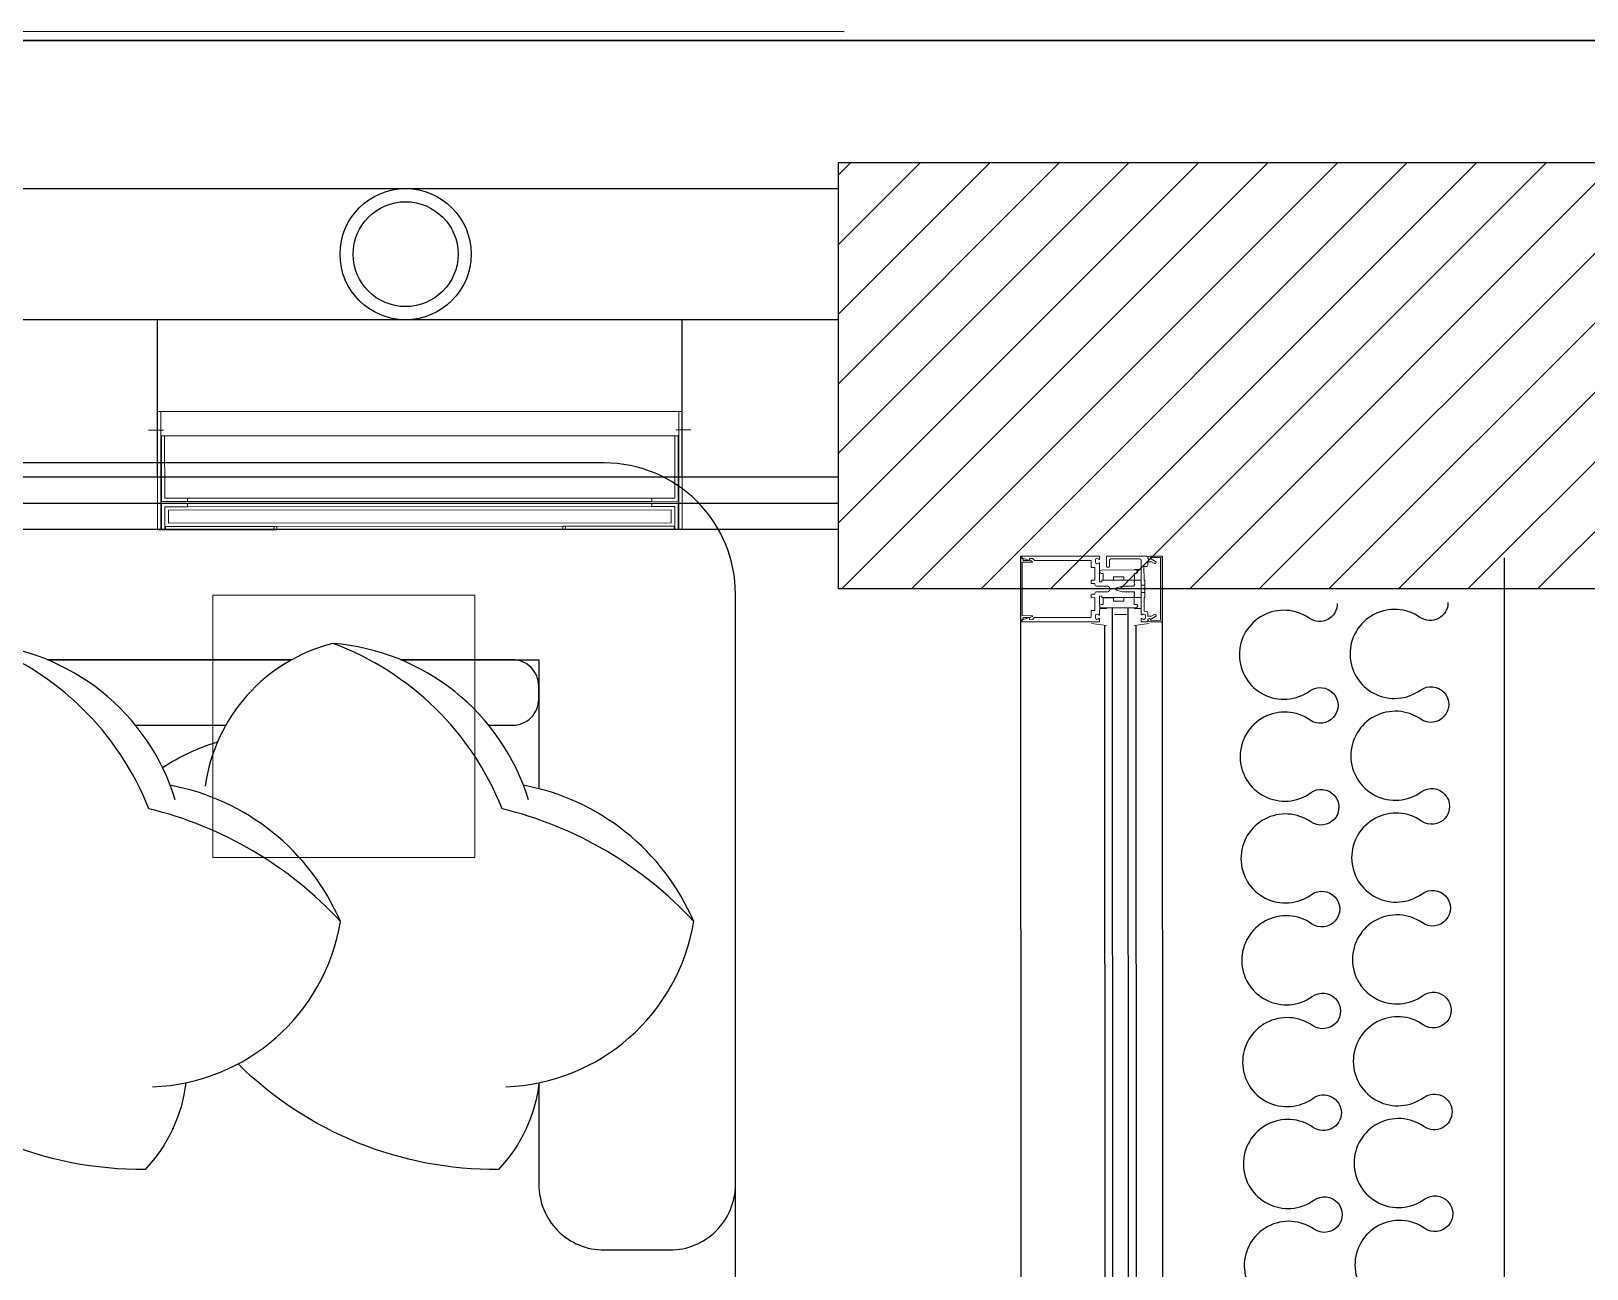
# Model space of a CAD drawing. Extents: x -678889171 to 586587, y -792238163 to 335485.
# Drawn here: x 67124 to 68310, y 84139 to 85082 of the extents above; entities that cross this region are included whole.
import ezdxf
from ezdxf.xclip import XClip

# ---------------------------------------------------------------- set-up
doc = ezdxf.new("R2010")
doc.units = 0
doc.header["$MEASUREMENT"] = 0
doc.header["$XCLIPFRAME"] = 2
doc.set_wipeout_variables(frame=1)
doc.layers.get('0').update_dxf_attribs({"color": 8})
for name, color, linetype in [('1', 8, 'Continuous'), ('9TH-FURN$0$XR-A-8TH-OLD DESIGN$0$$0$I-FURN-CHAR', 252, 'Continuous'), ('9TH-FURN$0$XR-A-8TH-OLD DESIGN$0$A-SITE-PATT', 252, 'Continuous'), ('9TH-FURN$0$XR-A-8TH-OLD DESIGN$0$I-EQPM', 252, 'Continuous'), ('power ex -wire', 6, 'Continuous'), ('power gr -wire', 3, 'Continuous'), ('XR-A-9TH-FLOOR$0$A-SITE-PATT', 252, 'Continuous'), ('XR-A-9TH-FLOOR$0$A-WALL', 252, 'Continuous'), ('XR-A-Access hatch$0$A-SITE-PATT', 252, 'Continuous'), ('XR-A-Access hatch$0$A-WALL', 252, 'Continuous'), ('XR-A-col-910$0$A-COLS', 252, 'Continuous'), ('XR-A-col-910$0$A-COLS-PATT', 252, 'Continuous'), ('XR-A-TYP 00(OUTER)$0$A-GLAZ', 252, 'Continuous'), ('XR-A-TYP 00(OUTER)$0$A-SEC-CLAD', 252, 'Continuous'), ('XR-A-TYP 00(OUTER)$0$A-SITE-PATT', 252, 'Continuous'), ('XR-A-TYP 00(OUTER)$0$A-WALL', 252, 'Continuous'), ('XR-A-TYP-4TH TO 10TH (OUTER)$0$A-DIM-IN', 252, 'Continuous'), ('XR-A-TYP-4TH TO 10TH (OUTER)$0$A-WALL', 252, 'Continuous'), ('XR-balcony drain (Tower A)$0$A-SITE-PATT', 252, 'Continuous'), ('XR-drainage Riser (Tower A)$0$A-FLOR-OPEN', 252, 'Continuous')]:
    doc.layers.add(name, color=color, linetype=linetype)
for name, color, linetype, lineweight in [('XR-A-Access hatch$0$A-HCH-15', 252, 'Continuous', 15), ('XR-A-Access hatch$0$A-LIN-10', 252, 'Continuous', 9), ('XR-A-Access hatch$0$A-LIN-20', 252, 'Continuous', 20), ('XR-A-col-910$0$MOD-COL', 252, 'Continuous', 50), ('XR-A-TYP 00(OUTER)$0$Main entrance$0$A-ELEV-GLAZ', 252, 'Continuous', 20), ('XR-balcony drain (Tower A)$0$dim-in-m', 252, 'Continuous', 0)]:
    doc.layers.add(name, color=color, linetype=linetype, lineweight=lineweight)

# ---------------------------------------------------------------- blocks, each defined once
blk = doc.blocks.new('*U1527')
at = {"layer": 'XR-A-col-910$0$A-COLS-PATT'}
h = blk.add_hatch(dxfattribs=at)
h.set_pattern_fill('ANSI31', color=256, scale=300)
h.set_pattern_definition([(45, (-7500, -25), (-26.516504, 26.516504), [])])
h.paths.add_polyline_path([(-23333.5, 85098.8), (-15333.5, 85098.8), (-15333.5, 84773.8), (-23333.5, 84773.8)])
at = {"layer": 'XR-A-col-910$0$A-COLS'}
blk.add_lwpolyline([(-23333.5, 85098.8), (-15333.5, 85098.8), (-15333.5, 84773.8), (-23333.5, 84773.8)], close=True, dxfattribs=at)
blk = doc.blocks.new('XR-A-col-910')
at = {"layer": 'XR-A-col-910$0$MOD-COL'}
blk.add_blockref('*U1527', (93873.5, -13638.8), dxfattribs=at)
blk = doc.blocks.new('XR-A-TYP 00(OUTER)$0$m')
at = {"layer": 'XR-A-TYP 00(OUTER)$0$Main entrance$0$A-ELEV-GLAZ'}
for p, q in [((12664.2, 190975.7, 0), (12663.8, 190966.3, 0)), ((12664.2, 190975.7, 0), (12663.8, 190966.3, 0)), ((12714.1, 190973.9, 0), (12664.2, 190975.7, 0)), ((12663.8, 190964.2, 0), (12662.7, 190933.4, 0)), ((12663.8, 190964.2, 0), (12663.6, 190960.2, 0)), ((12665.3, 190964.8, 0), (12664.4, 190964.8, 0)), ((12665.3, 190964.8, 0), (12664.4, 190964.8, 0)), ((12664.9, 190966.7, 0), (12665.2, 190974.4, 0)), ((12665.5, 190966.6, 0), (12664.9, 190966.7, 0)), ((12665.1, 190965, 0), (12665.5, 190965, 0)), ((12665.2, 190974.4, 0), (12713, 190972.7, 0)), ((12668, 190970.6, 0), (12665.7, 190966.8, 0)), ((12668, 190964.7, 0), (12668.1, 190967.5, 0)), ((12670.4, 190964.6, 0), (12668, 190964.7, 0)), ((12668.1, 190967.5, 0), (12669.5, 190969.7, 0)), ((12708.4, 190968.3, 0), (12709.6, 190966, 0)), ((12709.6, 190966, 0), (12709.5, 190963.2, 0)), ((12712, 190965.1, 0), (12709.9, 190969.1, 0)), ((12712.8, 190965, 0), (12712.1, 190965, 0)), ((12713, 190972.7, 0), (12712.8, 190965, 0)), ((12713.8, 190964.5, 0), (12714.1, 190973.9, 0)), ((12716.3, 190952.6, 0), (12715.1, 190964.1, 0)), ((12664.9, 190936.7, 0), (12665.7, 190958.5, 0)), ((12667, 190959.7, 0), (12683.8, 190959.1, 0)), ((12671.6, 190961.6, 0), (12671.6, 190963.3, 0)), ((12681.8, 190961.3, 0), (12671.6, 190961.6, 0)), ((12674, 190955.5, 0), (12673.1, 190929, 0)), ((12673.7, 190959.4, 0), (12673.6, 190954.2, 0)), ((12676.6, 190954.1, 0), (12676.7, 190955.4, 0)), ((12681.8, 190953.9, 0), (12676.6, 190954.1, 0)), ((12681.8, 190953.9, 0), (12680.9, 190929.2, 0)), ((12681.5, 190945.9, 0), (12681.8, 190953.9, 0)), ((12682.3, 190961.8, 0), (12681.8, 190961.3, 0)), ((12681.8, 190953.9, 0), (12682, 190959.2, 0)), ((12682.6, 190953.8, 0), (12681.8, 190953.9, 0)), ((12683.1, 190953.8, 0), (12681.8, 190953.9, 0)), ((12683.3, 190959.1, 0), (12682, 190959.2, 0)), ((12688.4, 190961.6, 0), (12682.3, 190961.8, 0)), ((12683, 190954.1, 0), (12682.6, 190953.8, 0)), ((12683.3, 190953.8, 0), (12683, 190954.1, 0)), ((12684.8, 190953.8, 0), (12683.3, 190953.8, 0)), ((12683.8, 190959.1, 0), (12684.1, 190958.8, 0)), ((12684.1, 190958.8, 0), (12684.5, 190959.1, 0)), ((12684.5, 190959.1, 0), (12692.7, 190958.8, 0)), ((12685.1, 190954.1, 0), (12684.8, 190953.8, 0)), ((12685.4, 190953.7, 0), (12685.1, 190954.1, 0)), ((12686.3, 190953.7, 0), (12685.4, 190953.7, 0)), ((12685.8, 190959, 0), (12685.9, 190961.7, 0)), ((12686, 190944.6, 0), (12686.3, 190953.7, 0)), ((12688.7, 190961.2, 0), (12688.4, 190961.6, 0)), ((12689, 190961.6, 0), (12688.7, 190961.2, 0)), ((12695, 190961.3, 0), (12689, 190961.6, 0)), ((12690.5, 190953.6, 0), (12690.2, 190944.5, 0)), ((12691.4, 190953.5, 0), (12690.5, 190953.6, 0)), ((12691.4, 190958.8, 0), (12691.5, 190961.5, 0)), ((12691.7, 190953.8, 0), (12691.4, 190953.5, 0)), ((12692, 190953.5, 0), (12691.7, 190953.8, 0)), ((12693.5, 190953.4, 0), (12692, 190953.5, 0)), ((12692.7, 190958.8, 0), (12693, 190958.4, 0)), ((12693, 190958.4, 0), (12693.3, 190958.8, 0)), ((12693.3, 190958.8, 0), (12708.1, 190958.2, 0)), ((12693.9, 190953.8, 0), (12693.5, 190953.4, 0)), ((12695, 190953.4, 0), (12693.7, 190953.4, 0)), ((12695.2, 190958.7, 0), (12693.9, 190958.7, 0)), ((12694.2, 190953.4, 0), (12693.9, 190953.8, 0)), ((12694.1, 190928.8, 0), (12695, 190953.4, 0)), ((12695, 190953.4, 0), (12694.2, 190953.4, 0)), ((12694.7, 190945.5, 0), (12695, 190953.4, 0)), ((12695.5, 190960.8, 0), (12695, 190961.3, 0)), ((12695.2, 190958.7, 0), (12695, 190953.4, 0)), ((12695, 190953.4, 0), (12700.2, 190953.2, 0)), ((12705.7, 190960.4, 0), (12695.5, 190960.8, 0)), ((12700.2, 190953.2, 0), (12700.2, 190954.5, 0)), ((12702.9, 190954.4, 0), (12701.9, 190928, 0)), ((12703.4, 190958.4, 0), (12703.2, 190953.1, 0)), ((12705.8, 190962, 0), (12705.7, 190960.4, 0)), ((12709.5, 190963.2, 0), (12707.1, 190963.3, 0)), ((12707.8, 190960.1, 0), (12707.9, 190960.4, 0)), ((12708.9, 190961.4, 0), (12710.8, 190961.3, 0)), ((12711.4, 190958.1, 0), (12713.1, 190958, 0)), ((12711.8, 190960.2, 0), (12711.8, 190960, 0)), ((12712.1, 190963.3, 0), (12712.5, 190963.3, 0)), ((12713.1, 190963, 0), (12712.3, 190963.1, 0)), ((12713.6, 190958.5, 0), (12713.7, 190962.4, 0)), ((12678.6, 190938.1, 0), (12678.9, 190946, 0)), ((12678.9, 190946, 0), (12681.5, 190945.9, 0)), ((12687, 190940, 0), (12686, 190944.6, 0)), ((12690.2, 190944.5, 0), (12688.8, 190939.9, 0)), ((12697.4, 190945.4, 0), (12694.7, 190945.5, 0)), ((12697.1, 190937.4, 0), (12697.4, 190945.4, 0)), ((12707.4, 190937.8, 0), (12707.7, 190946.9, 0)), ((12662.7, 190933.4, 0), (12670.5, 190933.1, 0)), ((12664.6, 190928, 0), (12662.9, 190928.1, 0)), ((12670.6, 190935.2, 0), (12666.1, 190935.4, 0)), ((12671.1, 190933.7, 0), (12671.2, 190934.5, 0)), ((12675.7, 190928.9, 0), (12675.8, 190930.3, 0)), ((12675.8, 190930.3, 0), (12680.9, 190930.1, 0)), ((12681.2, 190938, 0), (12678.6, 190938.1, 0)), ((12680.9, 190930.1, 0), (12681.2, 190938, 0)), ((12681.1, 190929, 0), (12682, 190929, 0)), ((12682.2, 190928.8, 0), (12682.1, 190927.6, 0)), ((12685.5, 190933, 0), (12685.3, 190924.9, 0)), ((12689.5, 190924.8, 0), (12689.8, 190932.8, 0)), ((12692.8, 190927.2, 0), (12692.9, 190928.4, 0)), ((12693.1, 190928.6, 0), (12693.9, 190928.6, 0)), ((12694.2, 190929.6, 0), (12694.5, 190937.5, 0)), ((12699.3, 190929.4, 0), (12694.2, 190929.6, 0)), ((12694.5, 190937.5, 0), (12697.1, 190937.4, 0)), ((12699.3, 190928.1, 0), (12699.3, 190929.4, 0)), ((12702.3, 190926.7, 0), (12702.5, 190932, 0)), ((12715.5, 190931.5, 0), (12713.5, 190920.1, 0)), ((12662.5, 190927.7, 0), (12660.3, 190868.4)), ((12662.5, 190927.7, 0), (12660.3, 190868.4)), ((12665.5, 190921.1, 0), (12664, 190878.4)), ((12664.2, 190925.9, 0), (12664.2, 190926.1, 0)), ((12667.1, 190924.7, 0), (12665.2, 190924.8, 0)), ((12670.4, 190921.3, 0), (12666, 190921.5, 0)), ((12675.4, 190927.6, 0), (12667.9, 190927.9, 0)), ((12668.2, 190926, 0), (12668.2, 190925.8, 0)), ((12670.9, 190924.2, 0), (12670.8, 190921.7, 0)), ((12680.7, 190923.8, 0), (12670.9, 190924.2, 0)), ((12675.7, 190927.3, 0), (12675.4, 190927.6, 0)), ((12676, 190927.6, 0), (12675.7, 190927.3, 0)), ((12681.9, 190927.4, 0), (12676, 190927.6, 0)), ((12680.6, 190921.4, 0), (12680.7, 190923.8, 0)), ((12682.7, 190920.9, 0), (12681, 190920.9, 0)), ((12683.9, 190923.7, 0), (12683.2, 190923.7, 0)), ((12683.2, 190923.7, 0), (12683.2, 190921.3, 0)), ((12691.4, 190923.4, 0), (12690.7, 190923.5, 0)), ((12691.3, 190921, 0), (12691.4, 190923.4, 0)), ((12693.4, 190920.5, 0), (12691.7, 190920.6, 0)), ((12698.9, 190926.8, 0), (12693, 190927, 0)), ((12703.7, 190923, 0), (12693.9, 190923.3, 0)), ((12693.9, 190923.3, 0), (12693.9, 190920.9, 0)), ((12699.2, 190926.5, 0), (12698.9, 190926.8, 0)), ((12699.5, 190926.8, 0), (12699.2, 190926.5, 0)), ((12707, 190926.5, 0), (12699.5, 190926.8, 0)), ((12703.7, 190920.6, 0), (12703.7, 190923, 0)), ((12708.5, 190920, 0), (12704.1, 190920.1, 0)), ((12706.6, 190924.4, 0), (12706.6, 190924.6, 0)), ((12707.4, 190876.8), (12708.9, 190919.5, 0)), ((12709.5, 190923.2, 0), (12707.6, 190923.3, 0)), ((12712, 190926.3, 0), (12710.3, 190926.4, 0)), ((12710.3, 190866.6), (12712.4, 190925.9, 0)), ((12710.6, 190924.5, 0), (12710.5, 190924.2, 0)), ((12660.7, 190868.2), (12661.9, 190869.3)), ((12661.9, 190869.3), (12663.9, 190874.2)), ((12662.4, 190876.9), (12664, 190878.4)), ((12662.4, 190874.9), (12662.4, 190876.9)), ((12663.9, 190874.2), (12663, 190874.3)), ((12708.1, 190872.7), (12707.2, 190872.7)), ((12707.2, 190872.7), (12708.9, 190867.7)), ((12707.4, 190876.8), (12708.8, 190875.3)), ((12708.8, 190875.3), (12708.7, 190873.3)), ((12708.9, 190867.7), (12709.9, 190866.5))]:
    blk.add_line(p, q, dxfattribs=at)
at = {"layer": 'XR-A-TYP 00(OUTER)$0$Main entrance$0$A-ELEV-GLAZ', "elevation": 0}
blk.add_lwpolyline([(12709.6, 190866, 0.668179), (12709.8, 190866.3), (12708.1, 190868.2), (12707.1, 190868.2), (12707.2, 190872.7), (12707.9, 190872.7), (12706.6, 190875.1, 0.767327), (12706, 190875), (12705.7, 190867.4), (12665, 190868.9), (12665.2, 190876.4, 0.767327), (12664.7, 190876.6), (12663.2, 190874.3), (12663.9, 190874.2), (12663.7, 190869.7), (12662.7, 190869.8), (12660.8, 190868.1, 0.668179), (12661, 190867.7)], format="xyb", close=True, dxfattribs=at)
at = {"layer": 'XR-A-TYP 00(OUTER)$0$Main entrance$0$A-ELEV-GLAZ'}
for centre, radius, start, end in [((12665.1, 190966.2, 0), 1.27, 177.9564, 267.9564), ((12664.4, 190964.1, 0), 0.635, 87.9564, 177.9564), ((12664.4, 190964.1, 0), 0.635, 87.9564, 177.9564), ((12665.3, 190965.8, 0), 1.06, 267.9564, 69.2935), ((12665.5, 190965.8, 0), 0.847, 267.9564, 87.9564), ((12668.8, 190970.1, 0), 0.847, 327.9564, 147.9564), ((12670.4, 190963.3, 0), 1.27, 357.9564, 87.9564), ((12709.2, 190968.7, 0), 0.847, 27.9564, 207.9564), ((12712.3, 190964.1, 0), 1.06, 106.6194, 267.9564), ((12712.1, 190964.1, 0), 0.847, 87.9564, 267.9564), ((12712.5, 190964.5, 0), 1.27, 267.9564, 357.9564), ((12666.9, 190958.4, 0), 1.27, 87.9564, 177.9564), ((12675.4, 190955.4, 0), 1.32, 357.9564, 177.9564), ((12701.5, 190954.5, 0), 1.32, 357.9564, 177.9564), ((12707.1, 190962, 0), 1.27, 87.9564, 177.9564), ((12709.7, 190960.1, 0), 1.91, 177.9564, 223.1461), ((12708.9, 190960.3, 0), 1.06, 87.9564, 177.9564), ((12708.1, 190958.5, 0), 0.318, 267.9564, 43.1461), ((12710.8, 190960.2, 0), 1.06, 357.9564, 87.9564), ((12711.4, 190958.4, 0), 0.318, 132.7668, 267.9564), ((12709.9, 190960.1, 0), 1.91, 312.7668, 357.9564), ((12713.1, 190962.4, 0), 0.635, 357.9564, 87.9564), ((12713.2, 190958.5, 0), 0.423, 267.9564, 357.9564), ((12687.9, 190940.2, 0), 0.911, 192.9564, 342.9564), ((12662.9, 190927.6, 0), 0.423, 87.9564, 177.9564), ((12666.2, 190936.6, 0), 1.27, 177.9564, 267.9564), ((12670.5, 190933.7, 0), 0.635, 267.9564, 357.9564), ((12670.5, 190934.6, 0), 0.635, 357.9564, 87.9564), ((12674.4, 190929, 0), 1.32, 177.9564, 357.9564), ((12681.1, 190929.2, 0), 0.212, 177.9564, 267.9564), ((12681.9, 190928.8, 0), 0.212, 357.9564, 87.9564), ((12687.7, 190932.9, 0), 2.12, 357.9564, 177.9564), ((12693.1, 190928.4, 0), 0.212, 87.9564, 177.9564), ((12693.9, 190928.8, 0), 0.212, 267.9564, 357.9564), ((12700.6, 190928, 0), 1.32, 177.9564, 357.9564), ((12666.1, 190926.1, 0), 1.91, 132.7668, 177.9564), ((12665.3, 190925.9, 0), 1.06, 177.9564, 267.9564), ((12664.6, 190927.7, 0), 0.318, 312.7668, 87.9564), ((12665.9, 190921.1, 0), 0.423, 87.9564, 177.9564), ((12667.1, 190925.8, 0), 1.06, 267.9564, 357.9564), ((12667.9, 190927.6, 0), 0.318, 87.9564, 223.1461), ((12666.3, 190926, 0), 1.91, 357.9564, 43.1461), ((12670.4, 190921.7, 0), 0.423, 267.9564, 357.9564), ((12681, 190921.4, 0), 0.423, 177.9564, 267.9564), ((12681.9, 190927.6, 0), 0.212, 267.9564, 357.9564), ((12682.7, 190921.3, 0), 0.423, 267.9564, 357.9564), ((12684, 190925, 0), 1.27, 267.9564, 357.9564), ((12690.8, 190924.7, 0), 1.27, 177.9564, 267.9564), ((12691.7, 190921, 0), 0.423, 177.9564, 267.9564), ((12693, 190927.2, 0), 0.212, 177.9564, 267.9564), ((12693.4, 190920.9, 0), 0.423, 267.9564, 357.9564), ((12704.1, 190920.5, 0), 0.423, 177.9564, 267.9564), ((12708.5, 190924.5, 0), 1.91, 132.7668, 177.9564), ((12707.6, 190924.4, 0), 1.06, 177.9564, 267.9564), ((12707, 190926.2, 0), 0.318, 312.7668, 87.9564), ((12708.5, 190919.5, 0), 0.423, 357.9564, 87.9564), ((12709.5, 190924.3, 0), 1.06, 267.9564, 357.9564), ((12710.3, 190926.1, 0), 0.318, 87.9564, 223.1461), ((12708.6, 190924.5, 0), 1.91, 357.9564, 43.1461), ((12712, 190925.9, 0), 0.423, 357.9564, 87.9564), ((12663, 190874.9), 0.635, 177.9564, 267.9564), ((12708.1, 190873.3), 0.635, 267.9564, 357.9564), ((12660.6, 190868.4), 0.211, 177.9564, 312.9564), ((12710.1, 190866.6), 0.211, 222.9564, 357.9564)]:
    blk.add_arc(centre, radius, start, end, dxfattribs=at)
blk = doc.blocks.new('XR-A-TYP 00(OUTER)')
at = {"layer": 'XR-A-TYP 00(OUTER)$0$A-GLAZ'}
for p, q in [((70678.7, 71160), (70679, 70347.5, 0)), ((70786.7, 71160), (70787, 70347.5, 0)), ((70748.7, 71120.6, 0), (70749, 70347.5, 0)), ((70760.7, 71120.6, 0), (70761, 70347.5, 0)), ((70742.8, 71107.3, 0), (70743, 70349.7, 0)), ((70766.8, 71107.3, 0), (70767, 70350, 0))]:
    blk.add_line(p, q, dxfattribs=at)
at = {"layer": 'XR-A-TYP 00(OUTER)$0$A-SEC-CLAD'}
for points in [[(70540, 71180.2), (69041.4, 71180.2), (69041.4, 71560.2)], [(70540, 71200.2), (69061.4, 71200.2), (69061.4, 71560.2)]]:
    blk.add_lwpolyline(points, dxfattribs=at)
at = {"layer": 'XR-A-TYP 00(OUTER)$0$A-WALL'}
for points in [[(70540, 71220.2), (69081.4, 71220.2), (69081.4, 71560.2), (70544.4, 71560)], [(70540, 71340.2), (69201.4, 71340.2), (69201.4, 71440.2), (70540, 71440.2)]]:
    blk.add_lwpolyline(points, dxfattribs=at)
at = {"layer": 'XR-A-TYP 00(OUTER)$0$A-SITE-PATT', "rotation": 272.0424301243616}
blk.add_blockref('XR-A-TYP 00(OUTER)$0$m', (-120519, 77009.8, 0), dxfattribs=at)
blk = doc.blocks.new('XR-drainage Riser (Tower A)')
at = {"layer": 'XR-drainage Riser (Tower A)$0$A-FLOR-OPEN'}
for radius in [50, 40]:
    blk.add_circle((70209.9, 71390.2), radius, dxfattribs=at)
blk = doc.blocks.new('XR-balcony drain (Tower A)')
at = {"layer": 'XR-balcony drain (Tower A)$0$dim-in-m'}
for p, q in [((70262.8, 71130.2), (70062.8, 71130.2)), ((70062.8, 71130.2), (70062.8, 70930.2)), ((70262.8, 70930.2), (70262.8, 71130.2)), ((70062.8, 70930.2), (70125.3, 70930.2)), ((70125.3, 70930.2), (70262.8, 70930.2))]:
    blk.add_line(p, q, dxfattribs=at)
at = {"layer": 'XR-balcony drain (Tower A)$0$A-SITE-PATT'}
blk.add_blockref('XR-drainage Riser (Tower A)', (0, 0), dxfattribs=at)
blk = doc.blocks.new('XR-A-TYP-4TH TO 10TH (OUTER)')
at = {"layer": 'XR-A-TYP-4TH TO 10TH (OUTER)$0$A-DIM-IN'}
ref = blk.add_blockref('XR-A-TYP 00(OUTER)', (0, 0), dxfattribs=at)
XClip(ref).set_block_clipping_path([(19908.0302680896, -24395.0039034439), (141486.3941120692, 77630.6383366612)])
at = {"layer": 'XR-A-TYP-4TH TO 10TH (OUTER)$0$A-WALL'}
blk.add_blockref('XR-balcony drain (Tower A)', (0, 0), dxfattribs=at)
blk = doc.blocks.new('*U1592')
at = {"layer": 'XR-A-Access hatch$0$A-HCH-15'}
for p, q in [((3708.8, 1778.7), (3710.8, 1778.7)), ((3708.8, 1776.2), (3710.8, 1776.2)), ((3930.8, 1778.7), (3928.8, 1778.7)), ((3930.8, 1776.2), (3928.8, 1776.2))]:
    blk.add_line(p, q, dxfattribs=at)
at = {"layer": 'XR-A-Access hatch$0$A-LIN-10'}
for p, q in [((3622.3, 1866.2), (4017.3, 1866.2)), ((3625.3, 1847.7), (4014.3, 1847.7)), ((3642.8, 1800.2), (3996.8, 1800.2)), ((3642.8, 1797.7), (3996.8, 1797.7)), ((3642.8, 1796.2), (3996.8, 1796.2)), ((3642.8, 1793.7), (3996.8, 1793.7))]:
    blk.add_line(p, q, dxfattribs=at)
at = {"layer": 'XR-A-Access hatch$0$A-LIN-20'}
for p, q in [((3624.5, 1852.2), (3613.1, 1852.2)), ((4015.1, 1852.2), (4026.6, 1852.2)), ((3622.8, 1797.7), (3622.8, 1847.7)), ((3622.8, 1847.7), (3625.3, 1847.7)), ((3625.3, 1847.7), (3625.3, 1800.2)), ((4014.3, 1847.7), (4014.3, 1800.2)), ((4016.8, 1847.7), (4014.3, 1847.7)), ((4016.8, 1797.7), (4016.8, 1847.7)), ((3642.8, 1797.7), (3622.8, 1797.7)), ((3622.8, 1796.2), (3622.8, 1776.2)), ((3642.8, 1796.2), (3622.8, 1796.2)), ((3625.3, 1800.2), (3642.8, 1800.2)), ((3625.3, 1776.2), (3625.3, 1793.7)), ((3625.3, 1793.7), (3642.8, 1793.7)), ((3642.8, 1800.2), (3642.8, 1797.7)), ((3642.8, 1793.7), (3642.8, 1796.2)), ((4014.3, 1800.2), (3996.8, 1800.2)), ((3996.8, 1800.2), (3996.8, 1797.7)), ((3996.8, 1797.7), (4016.8, 1797.7)), ((3996.8, 1796.2), (4016.8, 1796.2)), ((3996.8, 1793.7), (3996.8, 1796.2)), ((4014.3, 1793.7), (3996.8, 1793.7)), ((4014.3, 1776.2), (4014.3, 1793.7)), ((4016.8, 1796.2), (4016.8, 1776.2)), ((3628.2, 1791.2), (4011.4, 1791.2)), ((3628.2, 1791.2), (3628.2, 1781.2)), ((3628.2, 1781.2), (4011.4, 1781.2)), ((4011.4, 1791.2), (4011.4, 1781.2)), ((3622.8, 1776.2), (3625.3, 1776.2)), ((3708.8, 1778.7), (3625.8, 1778.7)), ((3625.8, 1776.2), (3625.8, 1778.7)), ((3708.8, 1776.2), (3625.8, 1776.2)), ((3708.8, 1776.2), (3708.8, 1778.7)), ((3928.8, 1778.7), (3710.8, 1778.7)), ((3710.8, 1776.2), (3710.8, 1778.7)), ((3928.8, 1776.2), (3710.8, 1776.2)), ((3928.8, 1776.2), (3928.8, 1778.7)), ((3930.8, 1778.7), (4013.8, 1778.7)), ((3930.8, 1776.2), (3930.8, 1778.7)), ((3930.8, 1776.2), (4013.8, 1776.2)), ((4013.8, 1776.2), (4013.8, 1778.7)), ((4016.8, 1776.2), (4014.3, 1776.2))]:
    blk.add_line(p, q, dxfattribs=at)
for points in [[(3622.3, 1776.2), (3622.3, 1866.2), (3619.8, 1866.2), (3619.8, 1776.2)], [(4017.3, 1776.2), (4017.3, 1866.2), (4019.8, 1866.2), (4019.8, 1776.2)]]:
    blk.add_lwpolyline(points, close=True, dxfattribs=at)
blk = doc.blocks.new('XR-A-Access hatch')
at = {"layer": 'XR-A-Access hatch$0$A-SITE-PATT', "rotation": 0.0195388397475682}
blk.add_blockref('*U1592', (66401.5, 69402.7), dxfattribs=at)
at = {"layer": 'XR-A-Access hatch$0$A-WALL'}
for p, q in [((70020.8, 71220.1), (70020.7, 71340.1)), ((70420.8, 71220.2), (70420.7, 71340.2))]:
    blk.add_line(p, q, dxfattribs=at)
blk = doc.blocks.new('9TH-FURN$0$XR-A-8TH-OLD DESIGN$0$XREF_1BR$0$05BDRAPE')
for points in [[(-500, 0, 0.608416), (-485.7, 27.6, -0.608416), (-450, 96.6, -0.608416), (-414.3, 27.7, 1.932003), (-385.7, 27.7, -0.608416), (-350, 96.6, -0.608416), (-314.3, 27.7, 1.932003), (-285.7, 27.7, -0.608416), (-250, 96.6, -0.608416), (-214.3, 27.7, 1.932003), (-185.7, 27.7, -0.608416), (-150, 96.6, -0.608416), (-114.3, 27.7, 1.932003), (-85.7, 27.7, -0.608416), (-50, 96.6, -0.608416), (-14.3, 27.7, 0.608436), (0, 0, -0.608416)], [(0, 0, 0.608416), (14.3, 27.7, -0.608416), (50, 96.6, -0.608416), (85.7, 27.7, 1.932003), (114.3, 27.7, -0.608416), (150, 96.6, -0.608416), (185.7, 27.7, 1.932003), (214.3, 27.7, -0.608416), (250, 96.6, -0.608416), (285.7, 27.7, 1.932003), (314.3, 27.7, -0.608416), (350, 96.6, -0.608416), (385.7, 27.7, 1.932003), (414.3, 27.7, -0.608416), (450, 96.6, -0.608416), (485.7, 27.7, 0.608436), (500, 0, -0.608416)]]:
    blk.add_lwpolyline(points, format="xyb")
blk = doc.blocks.new('9TH-FURN$0$XR-A-8TH-OLD DESIGN$0$XREF_1BR$0$GUEST T1')
blk.add_line((-974.1, -13.6), (-1214.4, -13.6))
for centre, start, end in [((-1258, 72.1), 296.9731, 333.1823), ((-1258, -99.3), 26.8177, 63.0269)]:
    blk.add_arc(centre, 96.2, start, end)
at = {"xscale": -0.9651072330830278, "yscale": 0.9651072330830278, "zscale": 0.9651072330830278}
blk.add_blockref('9TH-FURN$0$XR-A-8TH-OLD DESIGN$0$XREF_1BR$0$05BDRAPE', (-482.6, -46.6), dxfattribs=at)
blk = doc.blocks.new('9TH-FURN$0$XR-A-8TH-OLD DESIGN$0$XREF_1BR$0$GS-1')
at = {"xscale": -0.8044866682359963, "yscale": 0.8044866682359963, "zscale": 0.8044866682359963, "rotation": 90}
for p in [(-31.1, 38.2), (53.3, 38.2)]:
    blk.add_blockref('9TH-FURN$0$XR-A-8TH-OLD DESIGN$0$XREF_1BR$0$GUEST T1', p, dxfattribs=at)
blk = doc.blocks.new('9TH-FURN$0$XR-A-8TH-OLD DESIGN$0$$0$armm12')
for points in [[(50, -800, -0.414214), (0, -750, -0.414214), (-50, -800), (-650, -800, -0.414214), (-750, -700), (-750, -100, -0.414214), (-650, 0), (650, 0, -0.414214), (750, -100), (750, -700, -0.414214), (650, -800), (50, -800, -0.414214), (0, -750, -0.414214), (-50, -800)], [(-718.2, -349.5, -0.14773), (-572, -263.6, -0.213343), (-443.1, -137.6, -0.178662)], [(-592.2, -256.7, -0.306663), (-443.1, -137.6, -0.30633), (-345.7, -246.4, 0.872847)], [(-448.8, -349.5, -0.14773), (-302.7, -263.6, -0.213343), (-173.8, -137.6, -0.178662)], [(-322.9, -256.7, -0.306663), (-173.8, -137.6, -0.30633), (-76.3, -246.4, 0.872847)], [(-494.8, -150), (-600, -150), (-600, -248.3, -0.414214)], [(-561.8, -200), (-580, -200, -0.414214), (-600, -180), (-600, -170, -0.414214), (-580, -150)], [(-580, -150), (-494.8, -150, -0.414214)], [(-411.6, -150), (-225.5, -150, -0.414214)], [(-292.5, -200), (-361.3, -200, -0.414214)], [(-313.1, -232.2, 0.071865), (-355, -212.7, -7.115464)], [(-330.8, -472.5, 0.165541), (-299.8, -538.6, 0.425989), (-19, -252.1, 0.121523), (-85.7, -212.7, -7.115464)], [(-574.9, -475.6, -0.356772), (-718.2, -349.5, -0.249542), (-588.4, -245.7, 9.61688)], [(-305.6, -475.6, -0.356772), (-448.8, -349.5, -0.249542), (-319, -245.7, 9.61688)], [(-600.1, -472.5, 0.165541), (-569.2, -538.6, 0.200231), (-370.7, -458.1, 0.121523)], [(-600, -472.5), (-600, -550, -0.414214), (-650, -600), (-700, -600, -0.414214), (-750, -550)]]:
    blk.add_lwpolyline(points, format="xyb")
blk.add_lwpolyline([(-225.5, -150), (-411.6, -150)])
blk = doc.blocks.new('9TH-FURN$0$XR-A-8TH-OLD DESIGN$0$f333')
at = {"layer": '9TH-FURN$0$XR-A-8TH-OLD DESIGN$0$I-EQPM'}
blk.add_line((71047.8, 87759), (71047.8, 91158.7), dxfattribs=at)
at = {"layer": '9TH-FURN$0$XR-A-8TH-OLD DESIGN$0$$0$I-FURN-CHAR', "xscale": -1}
blk.add_blockref('9TH-FURN$0$XR-A-8TH-OLD DESIGN$0$$0$armm12', (69711.4, 91231), dxfattribs=at)
at = {"layer": '9TH-FURN$0$XR-A-8TH-OLD DESIGN$0$I-EQPM', "extrusion": (4.89388e-08, 5.10436e-10, 1), "xscale": -0.9999999999999984, "rotation": 180.4583431985596}
blk.add_blockref('9TH-FURN$0$XR-A-8TH-OLD DESIGN$0$XREF_1BR$0$GS-1', (70913.6, 91162.1, 0), dxfattribs=at)

msp = doc.modelspace()

# ---------------------------------------------------------------- linework, layer by layer
at = {"layer": '1', "color": 4}
for q in [(92491, 85075.6), (92491, 85075.4)]:
    msp.add_line((65991, 85075.4), q, dxfattribs=at)
at = {"layer": 'power ex -wire', "color": 1}
for p, q in [((65991, 85075.3), (92491, 85075.5)), ((65991, 85075.2), (92491, 85075.4)), ((65991, 85075.1), (92491, 85075.3))]:
    msp.add_line(p, q, dxfattribs=at)
at = {"layer": 'power gr -wire'}
for p, q in [((65991, 85075.4), (92491, 85075.6)), ((65991, 85075.2), (92491, 85075.4)), ((65991, 85075.2), (92491, 85075.4))]:
    msp.add_line(p, q, dxfattribs=at)
at = {"layer": 'XR-A-9TH-FLOOR$0$A-WALL'}
msp.add_lwpolyline([(67739.6, 84657.1), (67739.6, 84982.1), (78489.6, 84982.1)], dxfattribs=at)
at = {"layer": 'XR-A-9TH-FLOOR$0$A-WALL', "elevation": 0}
msp.add_lwpolyline([(78239.6, 84862.1), (75739.6, 84862.1), (75739.6, 84657.1), (67739.6, 84657.1)], dxfattribs=at)

# ---------------------------------------------------------------- block references
at = {"layer": 'XR-A-9TH-FLOOR$0$A-SITE-PATT'}
msp.add_blockref('XR-A-TYP-4TH TO 10TH (OUTER)', (-2800.4, 13522.1), dxfattribs=at)
at = {"layer": 'XR-A-9TH-FLOOR$0$A-WALL'}
msp.add_blockref('XR-A-col-910', (-2800.4, 13522.1), dxfattribs=at)

# ---------------------------------------------------------------- next in the draw order: block references
msp.add_blockref('XR-A-Access hatch', (-2800.4, 13522.1), dxfattribs=at)

# ---------------------------------------------------------------- next in the draw order: block references
at = {"layer": '9TH-FURN$0$XR-A-8TH-OLD DESIGN$0$A-SITE-PATT'}
msp.add_blockref('9TH-FURN$0$XR-A-8TH-OLD DESIGN$0$f333', (-2800.4, -6477.9), dxfattribs=at)

doc.saveas('drawing.dxf')
